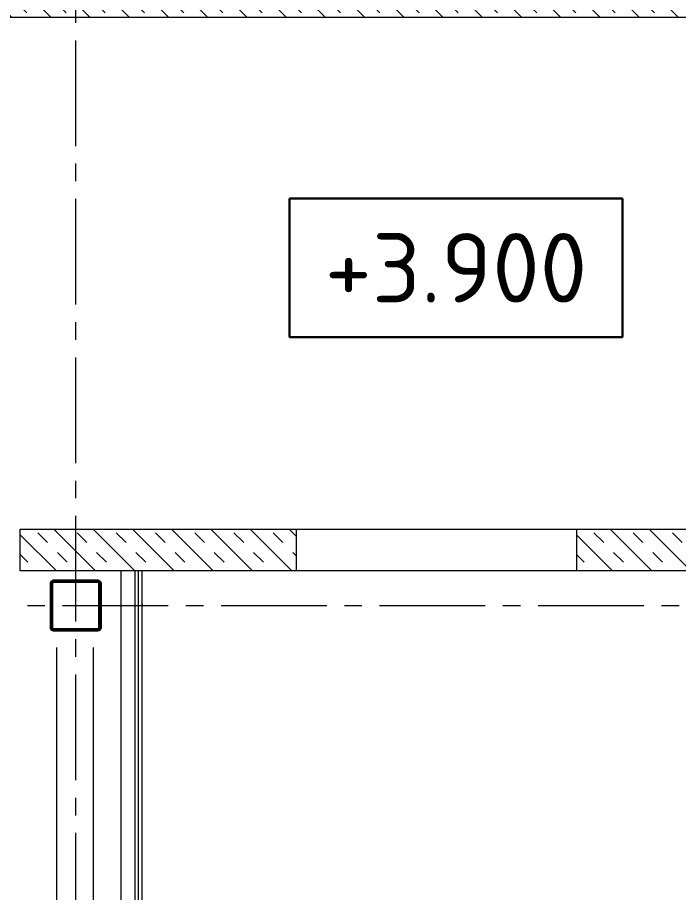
# Model space of a CAD drawing. Header units: millimetres. Extents: x -330955 to 144729, y -76510 to 25340.
# Drawn here: x 82908 to 85291, y -38101 to -34947 of the extents above; entities that cross this region are included whole.
import ezdxf
from ezdxf.enums import TextEntityAlignment as Align

# ---------------------------------------------------------------- set-up
doc = ezdxf.new("R2010")
doc.units = ezdxf.units.MM
doc.header["$LTSCALE"] = 20
doc.linetypes.add('CENTER', pattern=[20, 15, -1.7, 1.6, -1.7])
doc.linetypes.add('CENTER2', pattern=[28.575, 19.05, -3.175, 3.175, -3.175])
doc.layers.get('0').update_dxf_attribs({"lineweight": 0})
for name, color, linetype, lineweight in [('A-WALL', 5, 'Continuous', 13), ('Высотные отметки', 7, 'Continuous', 9), ('Оси', 7, 'CENTER2', 9), ('Основной', 7, 'Continuous', 30), ('Средние', 142, 'Continuous', 30), ('Стены', 7, 'Continuous', 18), ('Стены ГКЛ (графика)', 7, 'Continuous', 25), ('Стены штриховка', 7, 'Continuous', 9)]:
    doc.layers.add(name, color=color, linetype=linetype, lineweight=lineweight)
doc.styles.add('PDF ISOCPEUR', font='isocpeur.ttf')

# ---------------------------------------------------------------- blocks, each defined once
blk = doc.blocks.new('*U237')
for points in [[(-80, -90), (80, -90, 0.414214), (90, -80), (90, 80, 0.414214), (80, 90), (-80, 90, 0.414214), (-90, 80), (-90, -80, 0.414214)], [(-80, -85), (80, -85, 0.414214), (85, -80), (85, 80, 0.414214), (80, 85), (-80, 85, 0.414214), (-85, 80), (-85, -80, 0.414214)]]:
    blk.add_lwpolyline(points, format="xyb", close=True)
blk = doc.blocks.new('*U1162')
at = {"layer": 'A-WALL', "linetype": 'Continuous', "lineweight": 18}
h = blk.add_hatch(dxfattribs=at)
h.set_pattern_fill('GENERAL_TEXTURE', color=30, scale=300, style=0, pattern_type=2)
h.set_pattern_definition([(0, (12, 6), (3, 300), [3, -300]), (10, (108, 12), (-49.14, 295.96), [3, -300]), (20, (54, 78), (-99.79, 282.93), [3, -300]), (30, (120, 126), (-147.4, 261.3), [3, -300]), (40, (42, 144), (-190.54, 231.74), [3, -300]), (50, (66, 216), (-227.88, 195.13), [3, -300]), (60, (24, 270), (-258.3, 152.6), [3, -300]), (70, (120, 264), (-280.88, 105.43), [3, -300]), (80, (192, 276), (-294.92, 55.05), [3, -300]), (90, (228, 204), (-300, 3), [3, -300]), (100, (288, 198), (-295.96, -49.14), [3, -300]), (110, (288, 90), (-282.93, -99.8), [3, -300]), (120, (234, 54), (-261.3, -147.4), [3, -300]), (130, (150, 72), (-231.74, -190.54), [3, -300]), (140, (204, 126), (-195.13, -227.88), [3, -300]), (150, (150, 180), (-152.6, -258.3), [3, -300]), (160, (276, 12), (-105.43, -280.88), [3, -300])])
h.paths.add_polyline_path([(12.5, 0), (12.5, -12.5), (530.7, -12.5), (530.7, 0)], flags=0)
at = {"layer": 'A-WALL', "color": 30, "linetype": 'Continuous'}
blk.add_line((0.9, -1.3), (5953.9, -1.3), dxfattribs=at)
at = {"layer": 'A-WALL', "color": 11, "linetype": 'Continuous'}
for p, q in [((0.9, -13.8), (5966.4, -13.8)), ((0.9, -26.3), (5978.9, -26.3))]:
    blk.add_line(p, q, dxfattribs=at)
at = {"layer": 'A-WALL', "color": 8, "linetype": 'Continuous', "lineweight": 0}
blk.add_line((0.9, -76.3), (6028.9, -76.3), dxfattribs=at)
blk.add_lwpolyline([(0.9, -1.3), (0.9, -76.3)], dxfattribs=at)
blk = doc.blocks.new('ОТМ')
at = {"layer": 'Высотные отметки', "lineweight": 30, "transparency": 16777216}
for p, q in [((-597.7, -259.4), (-597.7, 240.6)), ((-597.7, 240.6), (602.3, 240.6)), ((602.3, 240.6), (602.3, -259.4)), ((602.3, -259.4), (-597.7, -259.4))]:
    blk.add_line(p, q, dxfattribs=at)
at = {"layer": 'Высотные отметки', "transparency": 16777216, "style": 'PDF ISOCPEUR', "flags": 8}
blk.add_attdef('ОТМ', text='', height=250, dxfattribs=at).set_placement((2.3, -9.4), align=Align.MIDDLE_CENTER)

msp = doc.modelspace()

# ---------------------------------------------------------------- hatches: boundary and pattern name
at = {"layer": 'Стены штриховка'}
h = msp.add_hatch(dxfattribs=at)
h.set_pattern_fill('ASHLER', color=256, scale=200, angle=270, pattern_type=2)
h.set_pattern_definition([(315, (-22876.98, -42743.96), (70.71068, 70.71068), []), (315, (-22806.28, -42743.96), (70.71068, 70.71068), [50, -50])])
h.paths.add_polyline_path([(89967.7783, -34796.7519), (82227.9277, -34796.7519), (82227.9277, -34946.7519), (89967.7783, -34946.7519)])
h = msp.add_hatch(dxfattribs=at)
h.set_pattern_fill('ASHLER', color=256, scale=200, angle=270, pattern_type=2)
h.set_pattern_definition([(315, (-25276.98, -42743.96), (70.71068, 70.71068), []), (315, (-25206.28, -42743.96), (70.71068, 70.71068), [50, -50])])
h.paths.add_polyline_path([(83912.9277, -36791.7519), (82917.9277, -36791.7519), (82917.9277, -36941.7519), (83912.9277, -36941.7519)])
h = msp.add_hatch(dxfattribs=at)
h.set_pattern_fill('ASHLER', color=256, scale=200, angle=270, pattern_type=2)
h.set_pattern_definition([(315, (-23271.98, -42743.96), (70.71068, 70.71068), []), (315, (-23201.28, -42743.96), (70.71068, 70.71068), [50, -50])])
h.paths.add_polyline_path([(87162.9277, -36791.7519), (84922.9277, -36791.7519), (84922.9277, -36941.7519), (87162.9277, -36941.7519)])

# ---------------------------------------------------------------- linework, layer by layer
at = {"layer": 'Оси'}
for p, q in [((83117.9277, -45697.1343), (83117.9277, -29743.7133)), ((61353.4323, -37066.7519), (112039.911, -37066.7519))]:
    msp.add_line(p, q, dxfattribs=at)
at = {"layer": 'Средние', "linetype": 'CENTER', "lineweight": 5, "ltscale": 150}
for p, q in [((83049.9277, -42868.7519), (83049.9277, -37217.7519)), ((83181.9277, -42868.7519), (83181.9277, -37217.7519))]:
    msp.add_line(p, q, dxfattribs=at)
at = {"layer": 'Стены'}
for points in [[(79827.9277, -34796.7519), (110207.9277, -34796.7519), (110207.9277, -34946.7519), (79827.9277, -34946.7519)], [(82917.9277, -36791.7519), (104232.9277, -36791.7519), (104232.9277, -36941.7519), (82917.9277, -36941.7519)]]:
    msp.add_lwpolyline(points, close=True, dxfattribs=at)
for points in [[(83912.9277, -36791.7519), (83912.9277, -36941.7519)], [(84922.9277, -36791.7519), (84922.9277, -36941.7519)]]:
    msp.add_lwpolyline(points, dxfattribs=at)

# ---------------------------------------------------------------- block references
at = {"layer": 'Высотные отметки'}
ref = msp.add_blockref('ОТМ', (84486.5332, -35839.737), dxfattribs=at)
ref.add_attrib('ОТМ', '+3.900', dxfattribs={"height": 250, "style": 'PDF ISOCPEUR'}).set_placement((84488.8292, -35849.092), align=Align.MIDDLE_CENTER)
at = {"layer": 'Основной'}
msp.add_blockref('*U237', (83117.9277, -37066.7519), dxfattribs=at)
at = {"layer": 'Стены ГКЛ (графика)', "rotation": 270}
msp.add_blockref('*U1162', (83357.2171, -36940.7262), dxfattribs=at)

doc.saveas('drawing.dxf')
